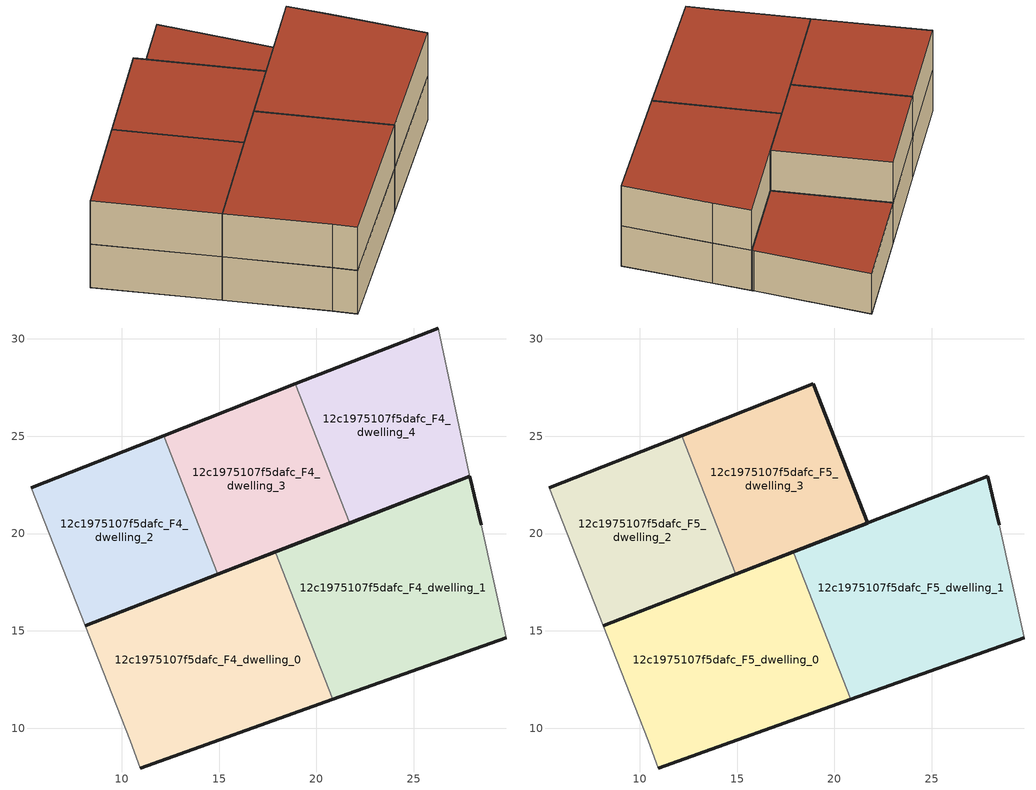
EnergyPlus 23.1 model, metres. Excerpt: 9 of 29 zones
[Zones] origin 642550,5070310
12c1975107f5dafc_F4_dwelling_0
 floor to 12c1975107f5dafc_F3_dwelling_0 (EU_floor_Construction): 20.83,11.47 17.89,19.06 8.12,15.26 10.44,9.35 10.94,7.95 z12
 wall outside (EU_wall_Construction): 8.12,15.26 17.89,19.06 / 20.83,11.47 10.94,7.95 z12:15
 wall to 12c1975107f5dafc_F4_dwelling_1 (EU_wall_Construction): 17.89,19.06 20.83,11.47 z12:15
 wall adiabatic (EU_wall_Construction): 10.94,7.95 10.44,9.35 8.12,15.26 z12:15
12c1975107f5dafc_F4_dwelling_1
 floor to 12c1975107f5dafc_F3_dwelling_1 (EU_floor_Construction): 29.75,14.65 28.45,20.45 27.88,22.94 17.89,19.06 20.83,11.47 z12
 wall outside (EU_wall_Construction): 17.89,19.06 27.88,22.94 28.45,20.45 / 29.75,14.65 20.83,11.47 z12:15
 wall adiabatic (EU_wall_Construction): 28.45,20.45 29.75,14.65 z12:15
12c1975107f5dafc_F4_dwelling_2
 floor to 12c1975107f5dafc_F3_dwelling_2 (EU_floor_Construction): 14.92,17.9 12.15,25.03 5.34,22.36 8.12,15.26 z12
 wall outside (EU_wall_Construction): 14.92,17.9 8.12,15.26 / 5.34,22.36 12.15,25.03 z12:15
 wall to 12c1975107f5dafc_F4_dwelling_3 (EU_wall_Construction): 12.15,25.03 14.92,17.9 z12:15
 wall adiabatic (EU_wall_Construction): 8.12,15.26 5.34,22.36 z12:15
12c1975107f5dafc_F4_dwelling_3
 floor to 12c1975107f5dafc_F3_dwelling_3 (EU_floor_Construction): 21.7,20.54 18.92,27.69 12.15,25.03 14.92,17.9 z12
 wall outside (EU_wall_Construction): 21.7,20.54 14.92,17.9 / 12.15,25.03 18.92,27.69 z12:15
 wall to 12c1975107f5dafc_F4_dwelling_4 (EU_wall_Construction): 18.92,27.69 21.7,20.54 z12:15
12c1975107f5dafc_F4_dwelling_4
 floor to 12c1975107f5dafc_F3_dwelling_4 (EU_floor_Construction): 27.88,22.94 27.86,23.06 26.26,30.56 18.92,27.69 21.7,20.54 z12
 wall outside (EU_wall_Construction): 18.92,27.69 26.26,30.56 / 27.88,22.94 21.7,20.54 z12:15
 wall adiabatic (EU_wall_Construction): 26.26,30.56 27.86,23.06 27.88,22.94 z12:15
 roof outside (EU_roof_Construction): 26.26,30.56 27.86,23.06 27.88,22.94 21.7,20.54 18.92,27.69 z15
12c1975107f5dafc_F5_dwelling_0
 floor to 12c1975107f5dafc_F4_dwelling_0 (EU_floor_Construction): 20.83,11.47 17.89,19.06 8.12,15.26 10.44,9.35 10.94,7.95 z15
 wall outside (EU_wall_Construction): 8.12,15.26 17.89,19.06 / 20.83,11.47 10.94,7.95 z15:18
 wall to 12c1975107f5dafc_F5_dwelling_1 (EU_wall_Construction): 17.89,19.06 20.83,11.47 z15:18
 wall adiabatic (EU_wall_Construction): 10.94,7.95 10.44,9.35 8.12,15.26 z15:18
 roof outside (EU_roof_Construction): 17.89,19.06 20.83,11.47 10.94,7.95 10.44,9.35 8.12,15.26 z18
12c1975107f5dafc_F5_dwelling_1
 floor to 12c1975107f5dafc_F4_dwelling_1 (EU_floor_Construction): 29.75,14.65 28.45,20.45 27.88,22.94 17.89,19.06 20.83,11.47 z15
 wall outside (EU_wall_Construction): 17.89,19.06 27.88,22.94 28.45,20.45 / 29.75,14.65 20.83,11.47 z15:18
 wall adiabatic (EU_wall_Construction): 28.45,20.45 29.75,14.65 z15:18
 roof outside (EU_roof_Construction): 27.88,22.94 28.45,20.45 29.75,14.65 20.83,11.47 17.89,19.06 z18
12c1975107f5dafc_F5_dwelling_2
 floor to 12c1975107f5dafc_F4_dwelling_2 (EU_floor_Construction): 14.92,17.9 12.15,25.03 5.34,22.36 8.12,15.26 z15
 wall outside (EU_wall_Construction): 14.92,17.9 8.12,15.26 / 5.34,22.36 12.15,25.03 z15:18
 wall to 12c1975107f5dafc_F5_dwelling_3 (EU_wall_Construction): 12.15,25.03 14.92,17.9 z15:18
 wall adiabatic (EU_wall_Construction): 8.12,15.26 5.34,22.36 z15:18
 roof outside (EU_roof_Construction): 12.15,25.03 14.92,17.9 8.12,15.26 5.34,22.36 z18
12c1975107f5dafc_F5_dwelling_3
 floor to 12c1975107f5dafc_F4_dwelling_3 (EU_floor_Construction): 21.7,20.54 18.92,27.69 12.15,25.03 14.92,17.9 z15
 wall outside (EU_wall_Construction): 12.15,25.03 18.92,27.69 21.7,20.54 14.92,17.9 z15:18
 roof outside (EU_roof_Construction): 18.92,27.69 21.7,20.54 14.92,17.9 12.15,25.03 z18
[Building]
EU S2 Campaign: North Axis=0; Terrain=City; Solar Distribution=FullExterior
[Site:Location]
Lyon-Bron: Latitude=45.75; Longitude=5; Time Zone=1; Elevation=198
[SizingPeriod:WeatherFileDays]
AnnualSizingPeriod: Begin Month=1; Begin Day of Month=1; End Month=12; End Day of Month=31; Day of Week for Start Day=Monday; Use Weather File Daylight Saving Period=No; Use Weather File Rain and Snow Indicators=No
[MATERIAL]
EU_InternalMass_Material: Roughness=MediumRough; Thickness=0.1; Conductivity=1; Density=1800; Specific Heat=900; Thermal Absorptance=0.9; Solar Absorptance=0.7; Visible Absorptance=0.7
[MATERIAL:NOMASS] Roughness=MediumRough; Thermal Absorptance=0.9; Solar Absorptance=0.7; Visible Absorptance=0.7
Name | Thermal Resistance
EU_wall_NoMass | 0.776494
EU_roof_NoMass | 0.486893
EU_floor_NoMass | 0.421597
[CONSTRUCTION]
EU_wall_Construction: EU_wall_NoMass
EU_roof_Construction: EU_roof_NoMass
EU_floor_Construction: EU_floor_NoMass
EU_InternalMass_Construction: EU_InternalMass_Material
[ZONE] Type=1; Multiplier=1; Ceiling Height=autocalculate; Floor Area=autocalculate; Part of Total Floor Area=Yes
Name | Volume
12c1975107f5dafc_F4_dwelling_0; 12c1975107f5dafc_F5_dwelling_0; 12c1975107f5dafc_F4_dwelling_1; 12c1975107f5dafc_F5_dwelling_1 | 250.804
12c1975107f5dafc_F4_dwelling_2; 12c1975107f5dafc_F5_dwelling_2 | 167.221
12c1975107f5dafc_F4_dwelling_3; 12c1975107f5dafc_F5_dwelling_3 | 167.212
12c1975107f5dafc_F4_dwelling_4 | 167.232
[INTERNALMASS] Construction=EU_InternalMass_Construction
Name | Zone or ZoneList | Surface Area
12c1975107f5dafc_F4_dwelling_0_EU_InternalMass | 12c1975107f5dafc_F4_dwelling_0 | 83.6018
12c1975107f5dafc_F4_dwelling_1_EU_InternalMass | 12c1975107f5dafc_F4_dwelling_1 | 83.6017
12c1975107f5dafc_F4_dwelling_2_EU_InternalMass | 12c1975107f5dafc_F4_dwelling_2 | 55.7402
12c1975107f5dafc_F4_dwelling_3_EU_InternalMass | 12c1975107f5dafc_F4_dwelling_3 | 55.7373
12c1975107f5dafc_F4_dwelling_4_EU_InternalMass | 12c1975107f5dafc_F4_dwelling_4 | 55.7437
12c1975107f5dafc_F5_dwelling_0_EU_InternalMass | 12c1975107f5dafc_F5_dwelling_0 | 83.6028
12c1975107f5dafc_F5_dwelling_1_EU_InternalMass | 12c1975107f5dafc_F5_dwelling_1 | 83.6019
12c1975107f5dafc_F5_dwelling_2_EU_InternalMass | 12c1975107f5dafc_F5_dwelling_2 | 83.6131
12c1975107f5dafc_F5_dwelling_3_EU_InternalMass | 12c1975107f5dafc_F5_dwelling_3 | 83.6155
[OTHEREQUIPMENT] Fuel Type=Electricity; Design Level Calculation Method=Watts/Area; Power per Zone Floor Area=1; Fraction Latent=0; Fraction Radiant=0; Fraction Lost=0; Carbon Dioxide Generation Rate=0; EndUse Subcategory=EU_Step8_InternalGains
Name | Zone or ZoneList or Space or SpaceList | Schedule
EU_Step8_InternalGain_12c1975107f5dafc_F4_dwelling_0_f000 | 12c1975107f5dafc_F4_dwelling_0 | EU_Step8_GainSchedule_12c1975107f5dafc_F4_dwelling_0_f000
EU_Step8_InternalGain_12c1975107f5dafc_F4_dwelling_1_f000 | 12c1975107f5dafc_F4_dwelling_1 | EU_Step8_GainSchedule_12c1975107f5dafc_F4_dwelling_1_f000
EU_Step8_InternalGain_12c1975107f5dafc_F4_dwelling_2_f000 | 12c1975107f5dafc_F4_dwelling_2 | EU_Step8_GainSchedule_12c1975107f5dafc_F4_dwelling_2_f000
EU_Step8_InternalGain_12c1975107f5dafc_F4_dwelling_3_f000 | 12c1975107f5dafc_F4_dwelling_3 | EU_Step8_GainSchedule_12c1975107f5dafc_F4_dwelling_3_f000
EU_Step8_InternalGain_12c1975107f5dafc_F4_dwelling_4_f000 | 12c1975107f5dafc_F4_dwelling_4 | EU_Step8_GainSchedule_12c1975107f5dafc_F4_dwelling_4_f000
EU_Step8_InternalGain_12c1975107f5dafc_F5_dwelling_0_f000 | 12c1975107f5dafc_F5_dwelling_0 | EU_Step8_GainSchedule_12c1975107f5dafc_F5_dwelling_0_f000
EU_Step8_InternalGain_12c1975107f5dafc_F5_dwelling_1_f000 | 12c1975107f5dafc_F5_dwelling_1 | EU_Step8_GainSchedule_12c1975107f5dafc_F5_dwelling_1_f000
EU_Step8_InternalGain_12c1975107f5dafc_F5_dwelling_2_f000 | 12c1975107f5dafc_F5_dwelling_2 | EU_Step8_GainSchedule_12c1975107f5dafc_F5_dwelling_2_f000
EU_Step8_InternalGain_12c1975107f5dafc_F5_dwelling_3_f000 | 12c1975107f5dafc_F5_dwelling_3 | EU_Step8_GainSchedule_12c1975107f5dafc_F5_dwelling_3_f000
[ZONEVENTILATION:DESIGNFLOWRATE] Schedule=EU_AlwaysOn; Design Flow Rate Calculation Method=AirChanges/Hour; Air Changes per Hour=0.693814; Ventilation Type=Natural; Fan Pressure Rise=0; Fan Total Efficiency=1; Constant Term Coefficient=1; Temperature Term Coefficient=0; Velocity Term Coefficient=0; Velocity Squared Term Coefficient=0; Minimum Indoor Temperature=-100; Maximum Indoor Temperature=100; Delta Temperature=-100; Minimum Outdoor Temperature=-100; Maximum Outdoor Temperature=100; Maximum Wind Speed=40
Name | Zone or ZoneList or Space or SpaceList
EU_ConstantAir_12c1975107f5dafc_F4_dwelling_0 | 12c1975107f5dafc_F4_dwelling_0
EU_ConstantAir_12c1975107f5dafc_F4_dwelling_1 | 12c1975107f5dafc_F4_dwelling_1
EU_ConstantAir_12c1975107f5dafc_F4_dwelling_2 | 12c1975107f5dafc_F4_dwelling_2
EU_ConstantAir_12c1975107f5dafc_F4_dwelling_3 | 12c1975107f5dafc_F4_dwelling_3
EU_ConstantAir_12c1975107f5dafc_F4_dwelling_4 | 12c1975107f5dafc_F4_dwelling_4
EU_ConstantAir_12c1975107f5dafc_F5_dwelling_0 | 12c1975107f5dafc_F5_dwelling_0
EU_ConstantAir_12c1975107f5dafc_F5_dwelling_1 | 12c1975107f5dafc_F5_dwelling_1
EU_ConstantAir_12c1975107f5dafc_F5_dwelling_2 | 12c1975107f5dafc_F5_dwelling_2
EU_ConstantAir_12c1975107f5dafc_F5_dwelling_3 | 12c1975107f5dafc_F5_dwelling_3
[HVACTEMPLATE:THERMOSTAT] Constant Heating Setpoint=20; Constant Cooling Setpoint=50
EU_HeatOnly_12c1975107f5dafc_F0_dwelling_0; EU_HeatOnly_12c1975107f5dafc_F0_dwelling_1; EU_HeatOnly_12c1975107f5dafc_F0_dwelling_2; EU_HeatOnly_12c1975107f5dafc_F0_dwelling_3; EU_HeatOnly_12c1975107f5dafc_F0_dwelling_4; EU_HeatOnly_12c1975107f5dafc_F1_dwelling_0; EU_HeatOnly_12c1975107f5dafc_F1_dwelling_1; EU_HeatOnly_12c1975107f5dafc_F1_dwelling_2; EU_HeatOnly_12c1975107f5dafc_F1_dwelling_3; EU_HeatOnly_12c1975107f5dafc_F1_dwelling_4; EU_HeatOnly_12c1975107f5dafc_F2_dwelling_0; EU_HeatOnly_12c1975107f5dafc_F2_dwelling_1; EU_HeatOnly_12c1975107f5dafc_F2_dwelling_2; EU_HeatOnly_12c1975107f5dafc_F2_dwelling_3; EU_HeatOnly_12c1975107f5dafc_F2_dwelling_4; EU_HeatOnly_12c1975107f5dafc_F3_dwelling_0; EU_HeatOnly_12c1975107f5dafc_F3_dwelling_1; EU_HeatOnly_12c1975107f5dafc_F3_dwelling_2; EU_HeatOnly_12c1975107f5dafc_F3_dwelling_3; EU_HeatOnly_12c1975107f5dafc_F3_dwelling_4; EU_HeatOnly_12c1975107f5dafc_F4_dwelling_0; EU_HeatOnly_12c1975107f5dafc_F4_dwelling_1; EU_HeatOnly_12c1975107f5dafc_F4_dwelling_2; EU_HeatOnly_12c1975107f5dafc_F4_dwelling_3; EU_HeatOnly_12c1975107f5dafc_F4_dwelling_4; EU_HeatOnly_12c1975107f5dafc_F5_dwelling_0; EU_HeatOnly_12c1975107f5dafc_F5_dwelling_1; EU_HeatOnly_12c1975107f5dafc_F5_dwelling_2; EU_HeatOnly_12c1975107f5dafc_F5_dwelling_3
[HVACTEMPLATE:ZONE:IDEALLOADSAIRSYSTEM] System Availability Schedule=EU_AlwaysOn; Maximum Heating Supply Air Temperature=50; Minimum Cooling Supply Air Temperature=13; Maximum Heating Supply Air Humidity Ratio=0.0156; Minimum Cooling Supply Air Humidity Ratio=0.0077; Heating Limit=NoLimit; Cooling Limit=NoLimit; Heating Availability Schedule=EU_AlwaysOn; Cooling Availability Schedule=EU_CoolingOff; Dehumidification Control Type=ConstantSensibleHeatRatio; Cooling Sensible Heat Ratio=0.7; Dehumidification Setpoint=60; Humidification Control Type=None; Humidification Setpoint=30; Outdoor Air Method=None; Outdoor Air Flow Rate per Person=0.00944; Outdoor Air Flow Rate per Zone Floor Area=0; Outdoor Air Flow Rate per Zone=0; Demand Controlled Ventilation Type=None; Outdoor Air Economizer Type=NoEconomizer; Heat Recovery Type=None; Sensible Heat Recovery Effectiveness=0.7; Latent Heat Recovery Effectiveness=0.65
Name | Template Thermostat
12c1975107f5dafc_F4_dwelling_0 | EU_HeatOnly_12c1975107f5dafc_F4_dwelling_0
12c1975107f5dafc_F4_dwelling_1 | EU_HeatOnly_12c1975107f5dafc_F4_dwelling_1
12c1975107f5dafc_F4_dwelling_2 | EU_HeatOnly_12c1975107f5dafc_F4_dwelling_2
12c1975107f5dafc_F4_dwelling_3 | EU_HeatOnly_12c1975107f5dafc_F4_dwelling_3
12c1975107f5dafc_F4_dwelling_4 | EU_HeatOnly_12c1975107f5dafc_F4_dwelling_4
12c1975107f5dafc_F5_dwelling_0 | EU_HeatOnly_12c1975107f5dafc_F5_dwelling_0
12c1975107f5dafc_F5_dwelling_1 | EU_HeatOnly_12c1975107f5dafc_F5_dwelling_1
12c1975107f5dafc_F5_dwelling_2 | EU_HeatOnly_12c1975107f5dafc_F5_dwelling_2
12c1975107f5dafc_F5_dwelling_3 | EU_HeatOnly_12c1975107f5dafc_F5_dwelling_3
[SIZING:ZONE] Zone Cooling Design Supply Air Temperature Input Method=SupplyAirTemperature; Zone Cooling Design Supply Air Temperature=13; Zone Heating Design Supply Air Temperature Input Method=SupplyAirTemperature; Zone Heating Design Supply Air Temperature=50; Zone Cooling Design Supply Air Humidity Ratio=0.008; Zone Heating Design Supply Air Humidity Ratio=0.008; Cooling Design Air Flow Method=DesignDay; Cooling Design Air Flow Rate=0; Cooling Minimum Air Flow per Zone Floor Area=0.000762; Cooling Minimum Air Flow=0; Cooling Minimum Air Flow Fraction=0.2; Heating Design Air Flow Method=DesignDay; Heating Design Air Flow Rate=0; Heating Maximum Air Flow per Zone Floor Area=0.002032; Heating Maximum Air Flow=0.141576; Heating Maximum Air Flow Fraction=0.3; Account for Dedicated Outdoor Air System=No; Dedicated Outdoor Air System Control Strategy=NeutralSupplyAir; Dedicated Outdoor Air Low Setpoint Temperature for Design=autosize; Dedicated Outdoor Air High Setpoint Temperature for Design=autosize; Zone Load Sizing Method=Sensible Load Only No Latent Load; Zone Latent Cooling Design Supply Air Humidity Ratio Input Method=HumidityRatioDifference; Zone Cooling Design Supply Air Humidity Ratio Difference=0.005; Zone Latent Heating Design Supply Air Humidity Ratio Input Method=HumidityRatioDifference; Zone Humidification Design Supply Air Humidity Ratio Difference=0.005
12c1975107f5dafc_F4_dwelling_0; 12c1975107f5dafc_F4_dwelling_1; 12c1975107f5dafc_F4_dwelling_2; 12c1975107f5dafc_F4_dwelling_3; 12c1975107f5dafc_F4_dwelling_4; 12c1975107f5dafc_F5_dwelling_0; 12c1975107f5dafc_F5_dwelling_1; 12c1975107f5dafc_F5_dwelling_2; 12c1975107f5dafc_F5_dwelling_3
[SCHEDULE:CONSTANT]
Name | Hourly Value
EU_AlwaysOn | 1
EU_CoolingOff | 0
[SCHEDULE:FILE] Column Number=1; Rows to Skip at Top=0; Number of Hours of Data=8760; Column Separator=Comma; Interpolate to Timestep=No; Minutes per Item=60; Adjust Schedule for Daylight Savings=Yes
Name | File
EU_Step8_GainSchedule_12c1975107f5dafc_F4_dwelling_0_f000 | ../../schedules/12c1975107f5dafc/12c1975107f5dafc_F4_dwelling_0_f000_gain.csv
EU_Step8_GainSchedule_12c1975107f5dafc_F4_dwelling_1_f000 | ../../schedules/12c1975107f5dafc/12c1975107f5dafc_F4_dwelling_1_f000_gain.csv
EU_Step8_GainSchedule_12c1975107f5dafc_F4_dwelling_2_f000 | ../../schedules/12c1975107f5dafc/12c1975107f5dafc_F4_dwelling_2_f000_gain.csv
EU_Step8_GainSchedule_12c1975107f5dafc_F4_dwelling_3_f000 | ../../schedules/12c1975107f5dafc/12c1975107f5dafc_F4_dwelling_3_f000_gain.csv
EU_Step8_GainSchedule_12c1975107f5dafc_F4_dwelling_4_f000 | ../../schedules/12c1975107f5dafc/12c1975107f5dafc_F4_dwelling_4_f000_gain.csv
EU_Step8_GainSchedule_12c1975107f5dafc_F5_dwelling_0_f000 | ../../schedules/12c1975107f5dafc/12c1975107f5dafc_F5_dwelling_0_f000_gain.csv
EU_Step8_GainSchedule_12c1975107f5dafc_F5_dwelling_1_f000 | ../../schedules/12c1975107f5dafc/12c1975107f5dafc_F5_dwelling_1_f000_gain.csv
EU_Step8_GainSchedule_12c1975107f5dafc_F5_dwelling_2_f000 | ../../schedules/12c1975107f5dafc/12c1975107f5dafc_F5_dwelling_2_f000_gain.csv
EU_Step8_GainSchedule_12c1975107f5dafc_F5_dwelling_3_f000 | ../../schedules/12c1975107f5dafc/12c1975107f5dafc_F5_dwelling_3_f000_gain.csv
